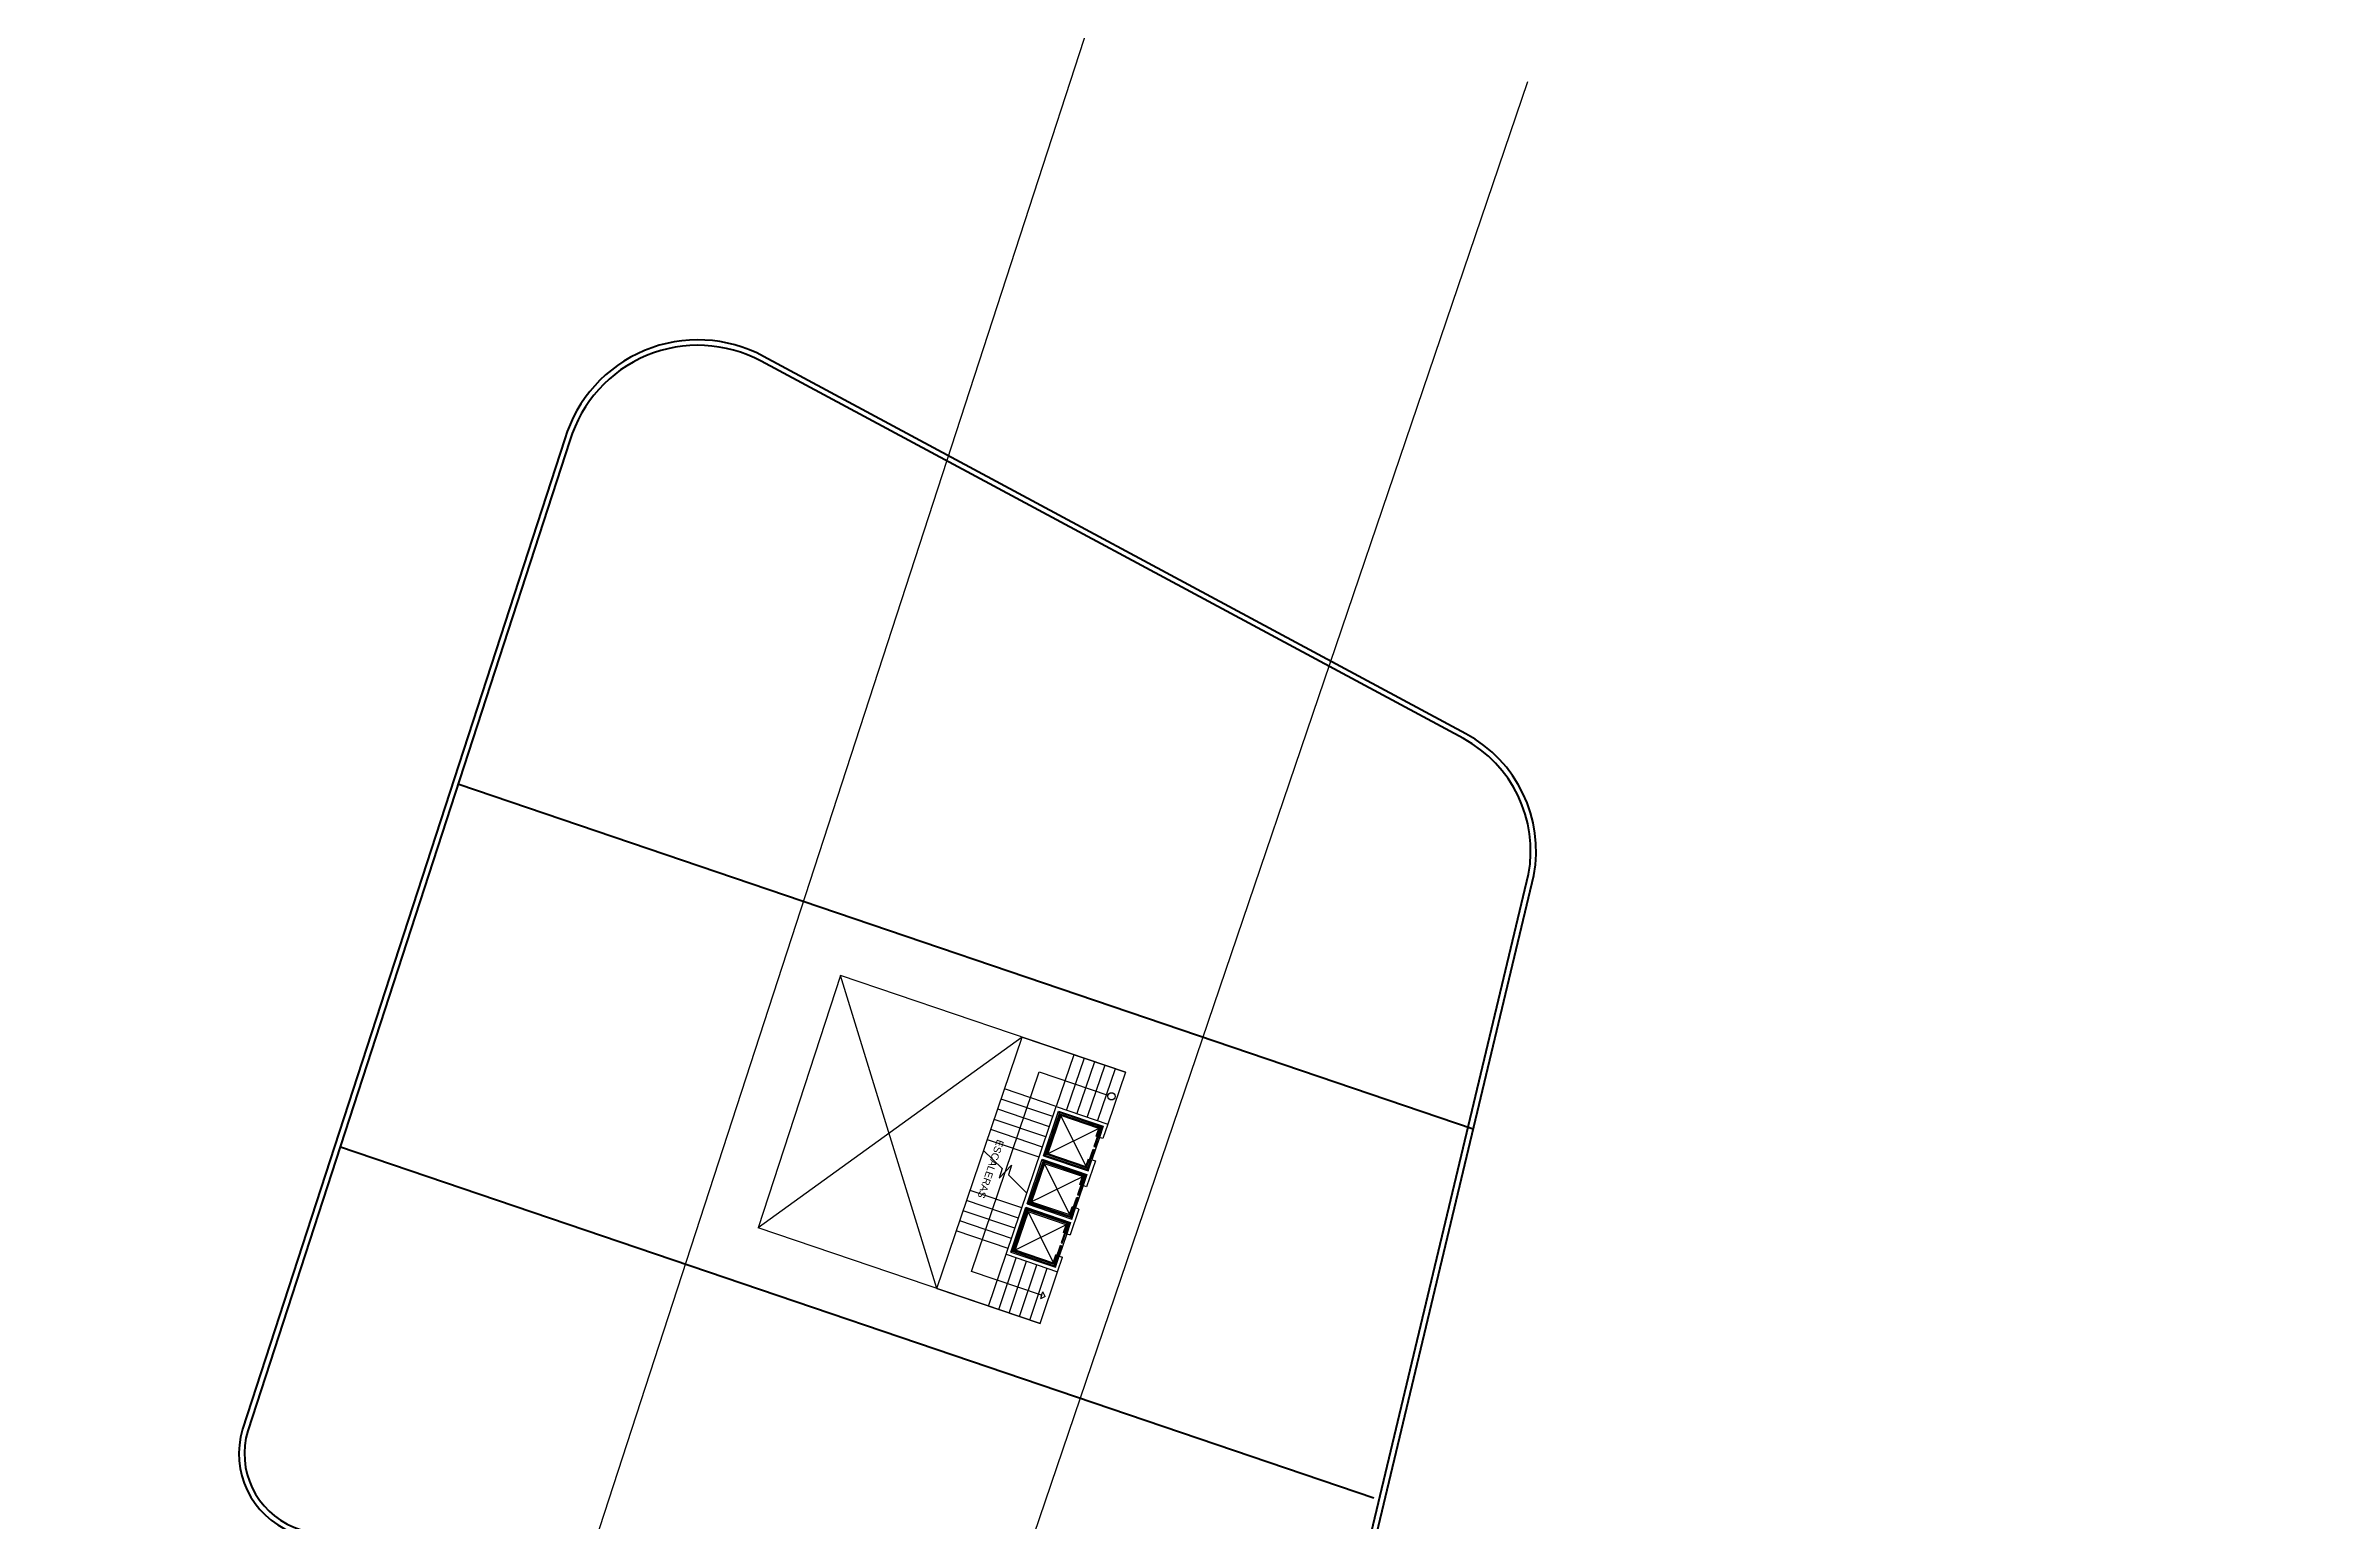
# Model space of a CAD drawing. Header units: millimetres. Extents: x -4 to 161, y -89 to 328.
# Drawn here: x 78 to 140.5, y 8.9 to 49.4 of the extents above; entities that cross this region are included whole.
import ezdxf

# ---------------------------------------------------------------- set-up
doc = ezdxf.new("R2010")
doc.units = ezdxf.units.MM
doc.linetypes.add('HIDDEN', pattern=[9.525, 6.35, -3.175])
for name, color, linetype in [('ASCENSORES', 8, 'Continuous'), ('ESCALERA', 8, 'Continuous'), ('MUROSII', 5, 'Continuous'), ('NIVEL', 1, 'Continuous'), ('PISO', 8, 'Continuous')]:
    doc.layers.add(name, color=color, linetype=linetype)
doc.layers.add('PARED', color=20, linetype='Continuous', lineweight=40)
doc.styles.get("Standard").update_dxf_attribs({"font": 'arial.ttf'})

# ---------------------------------------------------------------- blocks, each defined once
blk = doc.blocks.new('ecaleras3')
at = {"layer": 'ASCENSORES'}
for p, q in [((351.053, 3694.115), (351.217, 3694.438)), ((351.245, 3694.423), (351.082, 3694.101)), ((351.155, 3694.387), (351.184, 3694.372)), ((351.316, 3694.632), (351.184, 3694.372)), ((351.33, 3694.589), (351.212, 3694.358)), ((351.212, 3694.358), (351.241, 3694.343)), ((351.217, 3694.438), (351.245, 3694.423)), ((351.344, 3694.545), (351.241, 3694.343)), ((352.412, 3694.075), (351.316, 3694.632)), ((352.368, 3694.061), (351.33, 3694.589)), ((352.325, 3694.046), (351.344, 3694.545)), ((350.89, 3693.796), (350.758, 3693.536)), ((350.919, 3693.781), (350.802, 3693.55)), ((350.948, 3693.766), (350.845, 3693.564)), ((351.02, 3694.05), (350.857, 3693.731)), ((350.857, 3693.731), (350.886, 3693.716)), ((350.862, 3693.81), (350.89, 3693.796)), ((350.886, 3693.716), (351.048, 3694.036)), ((350.919, 3693.781), (350.948, 3693.766)), ((351.048, 3694.036), (351.02, 3694.05)), ((351.082, 3694.101), (351.053, 3694.115)), ((351.826, 3693.066), (352.325, 3694.046)), ((351.84, 3693.022), (352.368, 3694.061)), ((351.854, 3692.979), (352.412, 3694.075)), ((350.421, 3692.873), (350.585, 3693.195)), ((350.613, 3693.18), (350.45, 3692.858)), ((350.523, 3693.144), (350.552, 3693.13)), ((350.684, 3693.389), (350.552, 3693.13)), ((350.698, 3693.346), (350.581, 3693.115)), ((350.581, 3693.115), (350.609, 3693.1)), ((350.585, 3693.195), (350.613, 3693.18)), ((350.712, 3693.302), (350.609, 3693.1)), ((351.78, 3692.832), (350.684, 3693.389)), ((351.736, 3692.818), (350.698, 3693.346)), ((351.693, 3692.804), (350.712, 3693.302)), ((350.758, 3693.536), (351.854, 3692.979)), ((350.802, 3693.55), (351.84, 3693.022)), ((350.845, 3693.564), (351.826, 3693.066)), ((350.259, 3692.553), (350.127, 3692.293)), ((350.287, 3692.538), (350.17, 3692.308)), ((350.316, 3692.524), (350.214, 3692.322)), ((350.388, 3692.808), (350.225, 3692.488)), ((350.225, 3692.488), (350.254, 3692.473)), ((350.23, 3692.568), (350.259, 3692.553)), ((350.254, 3692.473), (350.417, 3692.793)), ((350.287, 3692.538), (350.316, 3692.524)), ((350.417, 3692.793), (350.388, 3692.808)), ((350.45, 3692.858), (350.421, 3692.873)), ((351.194, 3691.823), (351.693, 3692.804)), ((351.208, 3691.78), (351.736, 3692.818)), ((351.222, 3691.736), (351.78, 3692.832)), ((349.789, 3691.63), (349.953, 3691.952)), ((349.982, 3691.938), (349.818, 3691.615)), ((350.052, 3692.147), (349.92, 3691.887)), ((350.066, 3692.103), (349.949, 3691.872)), ((350.08, 3692.06), (349.978, 3691.858)), ((351.148, 3691.589), (350.052, 3692.147)), ((351.104, 3691.575), (350.066, 3692.103)), ((351.061, 3691.561), (350.08, 3692.06)), ((350.127, 3692.293), (351.222, 3691.736)), ((350.17, 3692.308), (351.208, 3691.78)), ((350.214, 3692.322), (351.194, 3691.823)), ((349.627, 3691.31), (349.495, 3691.051)), ((349.656, 3691.296), (349.538, 3691.065)), ((349.684, 3691.281), (349.582, 3691.079)), ((349.756, 3691.565), (349.594, 3691.245)), ((349.594, 3691.245), (349.622, 3691.231)), ((349.598, 3691.325), (349.627, 3691.31)), ((349.622, 3691.231), (349.785, 3691.55)), ((349.656, 3691.296), (349.684, 3691.281)), ((349.785, 3691.55), (349.756, 3691.565)), ((349.818, 3691.615), (349.789, 3691.63)), ((350.562, 3690.581), (351.061, 3691.561)), ((350.576, 3690.537), (351.104, 3691.575)), ((350.591, 3690.494), (351.148, 3691.589)), ((349.495, 3691.051), (350.591, 3690.494)), ((349.538, 3691.065), (350.576, 3690.537)), ((349.582, 3691.079), (350.562, 3690.581))]:
    blk.add_line(p, q, dxfattribs=at)
at = {"layer": 'ASCENSORES', "linetype": 'HIDDEN'}
for p, q in [((351.868, 3692.935), (351.301, 3694.676)), ((352.455, 3694.089), (350.715, 3693.522)), ((351.237, 3691.693), (350.67, 3693.433)), ((351.823, 3692.846), (350.083, 3692.279)), ((350.605, 3690.45), (350.038, 3692.19)), ((351.191, 3691.604), (349.451, 3691.037))]:
    blk.add_line(p, q, dxfattribs=at)
at = {"layer": 'ESCALERA'}
for p, q in [((351.695, 3695.429), (351.83, 3695.473)), ((351.695, 3695.429), (351.739, 3695.294)), ((351.784, 3695.384), (351.739, 3695.294)), ((351.784, 3695.384), (351.762, 3695.339)), ((351.784, 3695.384), (351.83, 3695.473)), ((351.784, 3695.384), (351.807, 3695.428))]:
    blk.add_line(p, q, dxfattribs=at)
blk.add_lwpolyline([(352.795, 3691.227), (352.365, 3691.789), (352.483, 3692.037), (352.092, 3691.731), (352.214, 3691.989), (351.787, 3692.554)], dxfattribs=at)
blk.add_circle((349.113, 3690.255), 0.1, dxfattribs=at)
at = {"layer": 'MUROSII'}
for p, q in [((351.258, 3694.81), (351.066, 3694.432)), ((351.155, 3694.387), (351.066, 3694.432)), ((351.301, 3694.676), (351.155, 3694.387)), ((352.589, 3694.133), (351.258, 3694.81)), ((352.455, 3694.089), (351.301, 3694.676)), ((350.434, 3693.19), (350.772, 3693.856)), ((352.589, 3694.133), (350.649, 3690.316)), ((350.715, 3693.522), (350.862, 3693.81)), ((350.862, 3693.81), (350.772, 3693.856)), ((352.455, 3694.089), (351.868, 3692.935)), ((350.434, 3693.19), (350.523, 3693.144)), ((350.67, 3693.433), (350.523, 3693.144)), ((351.823, 3692.846), (350.67, 3693.433)), ((351.868, 3692.935), (350.715, 3693.522)), ((349.802, 3691.947), (350.141, 3692.613)), ((350.083, 3692.279), (350.23, 3692.568)), ((350.141, 3692.613), (350.23, 3692.568)), ((351.823, 3692.846), (351.237, 3691.693)), ((349.891, 3691.902), (349.802, 3691.947)), ((350.038, 3692.19), (349.891, 3691.902)), ((351.191, 3691.604), (350.038, 3692.19)), ((351.237, 3691.693), (350.083, 3692.279)), ((349.317, 3690.993), (349.509, 3691.37)), ((349.451, 3691.037), (349.598, 3691.325)), ((349.509, 3691.37), (349.598, 3691.325)), ((351.191, 3691.604), (350.605, 3690.45)), ((350.649, 3690.316), (349.317, 3690.993)), ((350.605, 3690.45), (349.451, 3691.037))]:
    blk.add_line(p, q, dxfattribs=at)
at = {"layer": 'NIVEL'}
for p, q in [((350.862, 3693.81), (351.155, 3694.387)), ((350.23, 3692.568), (350.523, 3693.144)), ((349.598, 3691.325), (349.891, 3691.902))]:
    blk.add_line(p, q, dxfattribs=at)
at = {"layer": 'PISO'}
for p, q in [((351.937, 3696.147), (351.258, 3694.81)), ((352.205, 3696.011), (351.525, 3694.674)), ((352.472, 3695.875), (351.792, 3694.538)), ((354.606, 3694.79), (351.937, 3696.147)), ((352.74, 3695.739), (352.06, 3694.402)), ((353.007, 3695.603), (352.327, 3694.266)), ((351.784, 3695.384), (353.598, 3694.461)), ((353.269, 3695.47), (352.589, 3694.133)), ((353.598, 3694.461), (350.977, 3689.307)), ((354.606, 3694.79), (351.306, 3688.299)), ((352.382, 3693.724), (353.719, 3693.044)), ((352.515, 3693.986), (353.852, 3693.306)), ((352.115, 3693.199), (353.452, 3692.52)), ((352.248, 3693.462), (353.585, 3692.782)), ((351.982, 3692.937), (353.319, 3692.257)), ((351.182, 3691.364), (352.519, 3690.684)), ((351.315, 3691.626), (352.652, 3690.947)), ((348.637, 3689.656), (349.317, 3690.993)), ((348.904, 3689.52), (349.584, 3690.857)), ((349.172, 3689.384), (349.852, 3690.721)), ((349.439, 3689.248), (350.119, 3690.585)), ((350.782, 3690.578), (352.119, 3689.898)), ((350.915, 3690.84), (352.252, 3690.16)), ((351.049, 3691.102), (352.386, 3690.422)), ((350.977, 3689.307), (349.202, 3690.21)), ((349.707, 3689.112), (350.386, 3690.449)), ((349.969, 3688.978), (350.649, 3690.316)), ((350.649, 3690.316), (351.986, 3689.636)), ((351.306, 3688.299), (348.637, 3689.656))]:
    blk.add_line(p, q, dxfattribs=at)
at = {"layer": 'ESCALERA', "insert": (352.383, 3690.964), "char_height": 0.2, "width": 0.49884, "attachment_point": 7, "rotation": 62.90171}
blk.add_mtext('ESCALERAS', dxfattribs=at)

msp = doc.modelspace()

# ---------------------------------------------------------------- linework, layer by layer
for p, q in [((133.538, 132.755), (61.408, -88.969)), ((118.656, 48.417), (97.469, -13.926))]:
    msp.add_line(p, q)
at = {"layer": 'PARED'}
for p, q in [((117.164, 19.68), (89.336, 29.138)), ((114.439, 9.55), (86.057, 19.195))]:
    msp.add_line(p, q, dxfattribs=at)
for points in [[(39.335, -3.204), (0.018, 0.002, -0.176206), (-1.966, 31.694), (7.257, 60.373, 0.103624), (60.276, 118.117, 0.10531), (86.145, 193.692, 0.111613), (77.576, 278.723), (85.655, 303.673, -0.173551), (105.38, 327.807), (140.463, 307.394, 0.073888), (124.717, 268.027, 0.140254), (128.137, 188.572), (95.156, 97.236, 0.214927), (39.335, -3.204, 2.062782)], [(92.382, 38.57), (83.544, 11.403, 0.385753), (84.81, 8.756), (108.084, 0.293, 0.413506), (113.109, 3.342), (118.682, 26.673, 0.324685), (116.894, 30.397), (97.626, 40.749, 0.474912), (92.382, 38.57, 7.268123)]]:
    msp.add_lwpolyline(points, format="xyb", dxfattribs=at)
for points in [[(39.198, -3.042), (0.12, 0.144, -0.175697), (-1.823, 31.65), (7.384, 60.28, 0.103558), (60.405, 118.04, 0.10531), (86.294, 193.674, 0.111548), (77.734, 278.724), (85.797, 303.625, -0.173043), (105.381, 327.633), (140.257, 307.34, 0.073627), (124.571, 268.062, 0.140162), (127.978, 188.574), (95.03, 97.329, 0.214563)], [(92.239, 38.615), (83.401, 11.448, 0.386353), (84.756, 8.616), (108.041, 0.149, 0.414106), (113.255, 3.307), (118.829, 26.642, 0.325008), (116.965, 30.529), (97.697, 40.881, 0.474764)]]:
    msp.add_lwpolyline(points, format="xyb", close=True, dxfattribs=at)
at = {"layer": 'PISO'}
for p, q in [((99.801, 23.899), (97.548, 16.973)), ((107.624, 21.24), (99.801, 23.899)), ((102.446, 15.308), (99.801, 23.899)), ((104.789, 22.203), (97.548, 16.973)), ((105.281, 14.345), (97.548, 16.973))]:
    msp.add_line(p, q, dxfattribs=at)

# ---------------------------------------------------------------- block references
at = {"rotation": 188.1800608538627}
msp.add_blockref('ecaleras3', (-72.267, 3722.962), dxfattribs=at)

doc.saveas('drawing.dxf')
